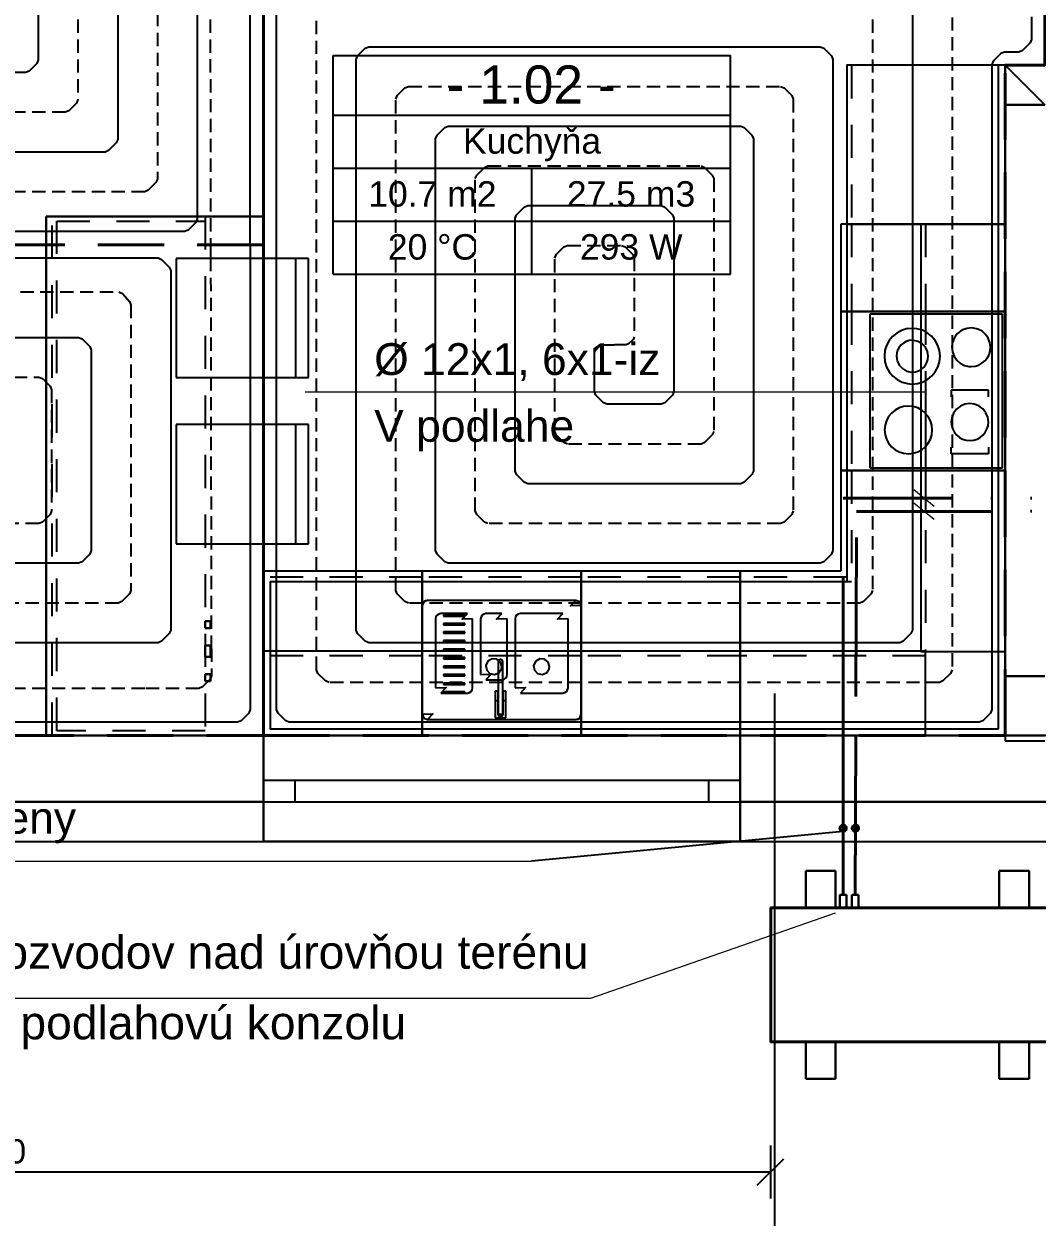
# Model space of a CAD drawing. Header units: millimetres. Extents: x 1046 to 74297, y 6145 to 54562.
# Drawn here: x 11543 to 15368, y 8701 to 13205 of the extents above; entities that cross this region are included whole.
import ezdxf

# ---------------------------------------------------------------- set-up
doc = ezdxf.new("R2010")
doc.units = ezdxf.units.MM
for name, pattern in [('__IARKOVAN___M', [225, 125, -100]), ('ACAD_ISO06W100', [36, 24, -3, 0, -3, 0, -3, 0, -3]), ('ACAD_ISO11W100', [33, 12, -3, 12, -3, 0, -3]), ('DASH', [75, 50, -25])]:
    doc.linetypes.add(name, pattern=pattern)
doc.layers.get('Defpoints').update_dxf_attribs({"color": 242})
for name, color, linetype in [('1__NP___MIESTNOSTIUK', 7, 'Continuous'), ('DILATA_N___K_RY', 7, 'Continuous'), ('DXF_LAYER', 1, 'Continuous'), ('koty1', 7, 'Continuous'), ('ODVODN__POTRUBIE___PODL__VYK_', 7, 'Continuous'), ('OKRAJOV__DILAT_CIA_PDL', 2, 'Continuous'), ('PODLAHOVKA', 7, 'Continuous'), ('PR_VODN__POTRUBIE___PODL__VYK_', 7, 'Continuous'), ('TABU_KY', 7, 'Continuous'), ('vyk-KOTY', 4, 'Continuous'), ('Z_NA_PRECHODOV_CH_POTRUB_', 7, 'Continuous'), ('Z_NY_ZN__EN_CH_V_KONOV', 7, 'Continuous')]:
    doc.layers.add(name, color=color, linetype=linetype)
for name, color, linetype, lineweight in [('vyk-tc-privod', 175, 'ACAD_ISO06W100', 40), ('vyk-tc-vratka', 30, 'ACAD_ISO11W100', 40), ('vyk_POPIS', 7, 'Continuous', 20)]:
    doc.layers.add(name, color=color, linetype=linetype, lineweight=lineweight)
doc.styles.add('ARIAL', font='arial.ttf')
doc.styles.add('ISOCPEUR_4', font='isocpeur.ttf', dxfattribs={"height": 100})
doc.dimstyles.new('CS_Priebežná_-_2_0_mm__stavbárska_čiarka_čERVENA', dxfattribs={"dimscale": 304.8, "dimtxt": 99.598118, "dimasz": 0.328084, "dimexe": 0.328084, "dimexo": 0.0625, "dimgap": 0, "dimtad": 1, "dimdec": 0, "dimrnd": 5, "dimzin": 0, "dimdsep": 46, "dimtxsty": 'ISOCPEUR_4', "dimblk1": 'OBLIQUE', "dimblk2": 'OBLIQUE', "dimsah": 1, "dimcen": 0.09, "dimazin": 0, "dimtfac": 1, "dimtdec": 4, "dimtix": 1, "dimtmove": 0, "dimatfit": 3, "dimfxl": 0.328084, "dimfxlon": 1, "dimtvp": 1, "dimtolj": 1, "dimtzin": 0, "dimarcsym": 2})

# ---------------------------------------------------------------- blocks, each defined once
blk = doc.blocks.new('wsrt')
at = {"lineweight": 30}
for p, q in [((10236.6, 1668.4), (10236.6, 1806.4)), ((10236.6, 1806.4), (10349.1, 1806.4)), ((10349.1, 1806.4), (10349.1, 1665.4)), ((11079.6, 1806.4), (10967.1, 1806.4)), ((10967.1, 1806.4), (10967.1, 1665.4)), ((11079.6, 1668.4), (11079.6, 1806.4)), ((10905.5, 1715.4), (10880.5, 1715.4)), ((10880.5, 1715.4), (10880.5, 1665.4)), ((10905.5, 1665.4), (10905.5, 1715.4)), ((10950.7, 1715.4), (10925.7, 1715.4)), ((10925.7, 1715.4), (10925.7, 1665.4)), ((10950.7, 1665.4), (10950.7, 1715.4)), ((10103.6, 1667.4), (11212.6, 1667.4)), ((10103.6, 1159.4), (10103.6, 1667.4)), ((10105.6, 1159.4), (10105.6, 1667.4)), ((11210.6, 1667.4), (11210.6, 1159.4)), ((11212.6, 1667.4), (11212.6, 1159.4)), ((10103.6, 1665.4), (11212.6, 1665.4)), ((11212.6, 1161.4), (10103.6, 1161.4)), ((11212.6, 1159.4), (10103.6, 1159.4)), ((10236.6, 1158.4), (10236.6, 1020.4)), ((10349.1, 1020.4), (10349.1, 1161.4)), ((10967.1, 1020.4), (10967.1, 1161.4)), ((11079.6, 1158.4), (11079.6, 1020.4)), ((10236.6, 1020.4), (10349.1, 1020.4)), ((11079.6, 1020.4), (10967.1, 1020.4))]:
    blk.add_line(p, q, dxfattribs=at)
blk = doc.blocks.new('_Oblique')
at = {"layer": 'koty1', "color": 0, "lineweight": -2}
blk.add_line((-0.5, -0.5), (0.5, 0.5), dxfattribs=at)
blk = doc.blocks.new('*D9')
at = {"layer": 'Defpoints', "color": 0, "transparency": 16777216}
for p in [(8456.9, 10119.1), (14361.5, 9869.3), (14361.5, 8871.4)]:
    blk.add_point(p, dxfattribs=at)
at = {"layer": 'vyk-KOTY', "color": 0, "lineweight": -2, "transparency": 16777216}
for p, q in [((8456.9, 8971.4), (8456.9, 8771.4)), ((14361.5, 8971.4), (14361.5, 8771.4)), ((8456.9, 8871.4), (14361.5, 8871.4))]:
    blk.add_line(p, q, dxfattribs=at)
at = {"layer": 'vyk-KOTY', "color": 0, "lineweight": -2, "transparency": 16777216, "xscale": 100, "yscale": 100, "zscale": 100, "rotation": 180}
blk.add_blockref('_Oblique', (8456.9, 8871.4), dxfattribs=at)
at = {"layer": 'vyk-KOTY', "color": 0, "lineweight": -2, "transparency": 16777216, "xscale": 100, "yscale": 100, "zscale": 100}
blk.add_blockref('_Oblique', (14361.5, 8871.4), dxfattribs=at)
at = {"layer": 'vyk-KOTY', "color": 0, "transparency": 16777216, "insert": (11409.2, 8948.6), "char_height": 91.44, "attachment_point": 5, "style": 'ARIAL'}
blk.add_mtext('\\A1;5920', dxfattribs=at)

msp = doc.modelspace()

# ---------------------------------------------------------------- linework, layer by layer
for p, q in [((14946.9, 11816.6), (14946.9, 11364.9)), ((14635.4, 10156.5), (13458.7, 10044.9))]:
    msp.add_line(p, q)
at = {"layer": '1__NP___MIESTNOSTIUK'}
for p, q in [((12710.7, 12860.4), (12710.7, 13086.4)), ((12710.7, 13086.4), (14210.7, 13086.4)), ((14210.7, 12860.4), (14210.7, 13086.4)), ((12710.7, 12660.4), (12710.7, 12860.4)), ((12710.7, 12860.4), (14210.7, 12860.4)), ((12710.7, 12860.4), (14210.7, 12860.4)), ((14210.7, 12660.4), (14210.7, 12860.4)), ((12710.7, 12460.4), (12710.7, 12660.4)), ((12710.7, 12660.4), (14210.7, 12660.4)), ((12710.7, 12660.4), (14210.7, 12660.4)), ((13460.7, 12460.4), (13460.7, 12660.4)), ((14210.7, 12460.4), (14210.7, 12660.4)), ((12710.7, 12260.4), (12710.7, 12460.4)), ((12710.7, 12460.4), (14210.7, 12460.4)), ((12710.7, 12460.4), (14210.7, 12460.4)), ((13460.7, 12260.4), (13460.7, 12460.4)), ((14210.7, 12260.4), (14210.7, 12460.4)), ((12710.7, 12260.4), (14210.7, 12260.4))]:
    msp.add_line(p, q, dxfattribs=at)
at = {"layer": 'DILATA_N___K_RY', "color": 116, "linetype": 'DASH', "lineweight": 40, "ltscale": 5, "true_color": 0x136734}
msp.add_line((12446.9, 12371.6), (8856.9, 12371.6), dxfattribs=at)
at = {"layer": 'DXF_LAYER', "color": 252, "linetype": 'Continuous'}
for p, q in [((14648.9, 13049.1), (14648.9, 12449.1)), ((15246.9, 13049.1), (14648.9, 13049.1)), ((14648.9, 13049.1), (14648.9, 12449.1)), ((15246.9, 13049.1), (14648.9, 13049.1)), ((15246.9, 12449.1), (15246.9, 13049.1)), ((15246.9, 12449.1), (15246.9, 13049.1)), ((15246.9, 10519.1), (15246.9, 13049.1)), ((15246.9, 13049.1), (15396.9, 13049.1)), ((15396.9, 12899.1), (15246.9, 13049.1)), ((15246.9, 13049.1), (15246.9, 12899.1)), ((15396.9, 13049.1), (15246.9, 13049.1)), ((15246.9, 13049.1), (15396.9, 12899.1)), ((15246.9, 13049.1), (15246.9, 12899.1)), ((15546.9, 13049.1), (15246.9, 13049.1)), ((15246.9, 12899.1), (15396.9, 12899.1)), ((15246.9, 12899.1), (15246.9, 10742.5)), ((15396.9, 12899.1), (15246.9, 12899.1)), ((15246.9, 12899.1), (15246.9, 10742.5)), ((12446.9, 12478), (11626.9, 12478)), ((11626.9, 12478), (11626.9, 10519.1)), ((11626.9, 10519.1), (11626.9, 12478)), ((11626.9, 12478), (12446.9, 12478)), ((12446.9, 10519.1), (12446.9, 12478)), ((12446.9, 12478), (12446.9, 10519.1)), ((14626.9, 12449.1), (14626.9, 12119.1)), ((15246.9, 12449.1), (14626.9, 12449.1)), ((14626.9, 12449.1), (14626.9, 12119.1)), ((14648.9, 12449.1), (15246.9, 12449.1)), ((14648.9, 12449.1), (15246.9, 12449.1)), ((14928.9, 12449.1), (14928.9, 12119.1)), ((15246.9, 12449.1), (14928.9, 12449.1)), ((15246.9, 12119.1), (15246.9, 12449.1)), ((15246.9, 12119.1), (15246.9, 12449.1)), ((15246.9, 12119.1), (15246.9, 12449.1)), ((12117.5, 12320), (12117.5, 11870)), ((12617.5, 12320), (12117.5, 12320)), ((12117.5, 12320), (12117.5, 11870)), ((12617.5, 12320), (12117.5, 12320)), ((12567.5, 12320), (12567.5, 11870)), ((12617.5, 11870), (12617.5, 12320)), ((12617.5, 11870), (12617.5, 12320)), ((14626.9, 12119.1), (14626.9, 11519.1)), ((15246.9, 12119.1), (14626.9, 12119.1)), ((14626.9, 12119.1), (14626.9, 11519.1)), ((14626.9, 12119.1), (15246.9, 12119.1)), ((14928.9, 12119.1), (14928.9, 11519.1)), ((15246.9, 12119.1), (14928.9, 12119.1)), ((14928.9, 12119.1), (15246.9, 12119.1)), ((15246.9, 11519.1), (15246.9, 12119.1)), ((15246.9, 11519.1), (15246.9, 12119.1)), ((15246.9, 11519.1), (15246.9, 12119.1)), ((14736.9, 12109.1), (14736.9, 11529.1)), ((15236.9, 12109.1), (14736.9, 12109.1)), ((14736.9, 12109.1), (14736.9, 11529.1)), ((15236.9, 12109.1), (14736.9, 12109.1)), ((15236.9, 11529.1), (15236.9, 12109.1)), ((15236.9, 11529.1), (15236.9, 12109.1)), ((12117.5, 11870), (12617.5, 11870)), ((12117.5, 11870), (12617.5, 11870)), ((15183.9, 11822), (15043.9, 11822)), ((15043.9, 11822), (15043.9, 11797)), ((15183.9, 11797), (15183.9, 11822)), ((12117.5, 11692.9), (12117.5, 11242.9)), ((12617.5, 11692.9), (12117.5, 11692.9)), ((12117.5, 11692.9), (12117.5, 11242.9)), ((12617.5, 11692.9), (12117.5, 11692.9)), ((12567.5, 11692.9), (12567.5, 11242.9)), ((12617.5, 11242.9), (12617.5, 11692.9)), ((12617.5, 11242.9), (12617.5, 11692.9)), ((15043.9, 11582), (15043.9, 11607)), ((15183.9, 11582), (15043.9, 11582)), ((15183.9, 11607), (15183.9, 11582)), ((15246.9, 11519.1), (14626.9, 11519.1)), ((14626.9, 11519.1), (14626.9, 11139.1)), ((14626.9, 11519.1), (14626.9, 11139.1)), ((14626.9, 11519.1), (15246.9, 11519.1)), ((14736.9, 11529.1), (15236.9, 11529.1)), ((14736.9, 11529.1), (15236.9, 11529.1)), ((14928.9, 11519.1), (14928.9, 10835.8)), ((15246.9, 11519.1), (14928.9, 11519.1)), ((14928.9, 11519.1), (15246.9, 11519.1)), ((15246.9, 10519.1), (15246.9, 11519.1)), ((15246.9, 10519.1), (15246.9, 11519.1)), ((15246.9, 10835.8), (15246.9, 11519.1)), ((12117.5, 11242.9), (12617.5, 11242.9)), ((12117.5, 11242.9), (12617.5, 11242.9)), ((13046.9, 11139.1), (12446.9, 11139.1)), ((12446.9, 11139.1), (12446.9, 10519.1)), ((13046.9, 11139.1), (12446.9, 11139.1)), ((13646.9, 11139.1), (13046.9, 11139.1)), ((13046.9, 11139.1), (13046.9, 10519.1)), ((13646.9, 11139.1), (13046.9, 11139.1)), ((13046.9, 10519.1), (13046.9, 11139.1)), ((14246.9, 11139.1), (13646.9, 11139.1)), ((13646.9, 11139.1), (13646.9, 10519.1)), ((14246.9, 11139.1), (13646.9, 11139.1)), ((13646.9, 10519.1), (13646.9, 11139.1)), ((14626.9, 11139.1), (14246.9, 11139.1)), ((14246.9, 11139.1), (14246.9, 10519.1)), ((14626.9, 11139.1), (14246.9, 11139.1)), ((14246.9, 10519.1), (14246.9, 11139.1)), ((13052.8, 11023.3), (13046.9, 11009.1)), ((13046.9, 11009.1), (13046.9, 11009.1)), ((13046.9, 11009.1), (13046.9, 10599.1)), ((13046.9, 11009.1), (13046.9, 10599.1)), ((13066.9, 11029.1), (13052.8, 11023.3)), ((13626.9, 11029.1), (13066.9, 11029.1)), ((13066.9, 11029.1), (13066.9, 11029.1)), ((13626.9, 11029.1), (13066.9, 11029.1)), ((13641, 11023.3), (13626.9, 11029.1)), ((13626.9, 11029.1), (13626.9, 11029.1)), ((13646.9, 11009.1), (13641, 11023.3)), ((13646.9, 10599.1), (13646.9, 11009.1)), ((13646.9, 11009.1), (13646.9, 11009.1)), ((13646.9, 10599.1), (13646.9, 11009.1)), ((12246.9, 10950.6), (12226.9, 10950.6)), ((12226.9, 10950.6), (12226.9, 10923.6)), ((12226.9, 10923.6), (12226.9, 10950.6)), ((12226.9, 10950.6), (12246.9, 10950.6)), ((12246.9, 10923.6), (12246.9, 10950.6)), ((12246.9, 10950.6), (12246.9, 10923.6)), ((13096.9, 10959.1), (13096.9, 10699.1)), ((13216.9, 10979.1), (13116.9, 10979.1)), ((13206.9, 10974.1), (13126.9, 10974.1)), ((13126.9, 10974.1), (13126.9, 10969.1)), ((13126.9, 10969.1), (13206.9, 10969.1)), ((13206.9, 10969.1), (13206.9, 10974.1)), ((13236.9, 10699.1), (13236.9, 10959.1)), ((13266.9, 10959.1), (13266.9, 10749.1)), ((13346.9, 10979.1), (13286.9, 10979.1)), ((13366.9, 10749.1), (13366.9, 10959.1)), ((13396.9, 10959.1), (13396.9, 10699.1)), ((13576.9, 10979.1), (13416.9, 10979.1)), ((13596.9, 10699.1), (13596.9, 10959.1)), ((12226.9, 10923.6), (12246.9, 10923.6)), ((12246.9, 10923.6), (12226.9, 10923.6)), ((13206.9, 10941.9), (13126.9, 10941.9)), ((13126.9, 10941.9), (13126.9, 10936.9)), ((13126.9, 10936.9), (13206.9, 10936.9)), ((13206.9, 10909.7), (13126.9, 10909.7)), ((13126.9, 10909.7), (13126.9, 10904.7)), ((13126.9, 10904.7), (13206.9, 10904.7)), ((13206.9, 10936.9), (13206.9, 10941.9)), ((13206.9, 10904.7), (13206.9, 10909.7)), ((12246.9, 10858.1), (12226.9, 10858.1)), ((12226.9, 10858.1), (12226.9, 10816.1)), ((12226.9, 10816.1), (12226.9, 10858.1)), ((12226.9, 10858.1), (12246.9, 10858.1)), ((12246.9, 10816.1), (12246.9, 10858.1)), ((12246.9, 10858.1), (12246.9, 10816.1)), ((13206.9, 10877.5), (13126.9, 10877.5)), ((13126.9, 10877.5), (13126.9, 10872.5)), ((13126.9, 10872.5), (13206.9, 10872.5)), ((13206.9, 10872.5), (13206.9, 10877.5)), ((12226.9, 10816.1), (12246.9, 10816.1)), ((12246.9, 10816.1), (12226.9, 10816.1)), ((13046.9, 10837.1), (12446.9, 10837.1)), ((12446.9, 10837.1), (12446.9, 10519.1)), ((13046.9, 10519.1), (13046.9, 10837.1)), ((13646.9, 10837.1), (13046.9, 10837.1)), ((13046.9, 10837.1), (13046.9, 10519.1)), ((13206.9, 10845.2), (13126.9, 10845.2)), ((13126.9, 10845.2), (13126.9, 10840.2)), ((13126.9, 10840.2), (13206.9, 10840.2)), ((13206.9, 10813), (13126.9, 10813)), ((13126.9, 10813), (13126.9, 10808)), ((13206.9, 10840.2), (13206.9, 10845.2)), ((13206.9, 10808), (13206.9, 10813)), ((13646.9, 10519.1), (13646.9, 10837.1)), ((14246.9, 10837.1), (13646.9, 10837.1)), ((13646.9, 10837.1), (13646.9, 10519.1)), ((14246.9, 10519.1), (14246.9, 10837.1)), ((14946.9, 10837.1), (14246.9, 10837.1)), ((14246.9, 10837.1), (14246.9, 10519.1)), ((14928.9, 10835.8), (15246.9, 10835.8)), ((14946.9, 10519.1), (14946.9, 10837.1)), ((13126.9, 10808), (13206.9, 10808)), ((13206.9, 10780.8), (13126.9, 10780.8)), ((13126.9, 10780.8), (13126.9, 10775.8)), ((13126.9, 10775.8), (13206.9, 10775.8)), ((13206.9, 10775.8), (13206.9, 10780.8)), ((13335.5, 10803.3), (13332.9, 10797)), ((13332.9, 10797), (13332.9, 10797)), ((13332.9, 10797), (13332.9, 10599.1)), ((13332.9, 10797), (13332.9, 10599.1)), ((13341.9, 10806), (13335.5, 10803.3)), ((13348.3, 10803.4), (13341.9, 10806)), ((13350.9, 10797), (13348.3, 10803.4)), ((13350.9, 10797), (13350.9, 10797)), ((13350.9, 10599.1), (13350.9, 10797)), ((13350.9, 10599.1), (13350.9, 10797)), ((12246.9, 10750.6), (12226.9, 10750.6)), ((12226.9, 10750.6), (12226.9, 10723.6)), ((12226.9, 10723.6), (12226.9, 10750.6)), ((12226.9, 10750.6), (12246.9, 10750.6)), ((12226.9, 10723.6), (12246.9, 10723.6)), ((12246.9, 10723.6), (12226.9, 10723.6)), ((12246.9, 10723.6), (12246.9, 10750.6)), ((12246.9, 10750.6), (12246.9, 10723.6)), ((13206.9, 10748.6), (13126.9, 10748.6)), ((13126.9, 10748.6), (13126.9, 10743.6)), ((13126.9, 10743.6), (13206.9, 10743.6)), ((13206.9, 10743.6), (13206.9, 10748.6)), ((13286.9, 10729.1), (13346.9, 10729.1)), ((15246.9, 10742.5), (15396.9, 10742.5)), ((15396.9, 10742.5), (15246.9, 10742.5)), ((15246.9, 10742.5), (15246.9, 10519.1)), ((15246.9, 10742.5), (15246.9, 10519.1)), ((13116.9, 10679.1), (13216.9, 10679.1)), ((13206.9, 10716.4), (13126.9, 10716.4)), ((13126.9, 10716.4), (13126.9, 10711.4)), ((13126.9, 10711.4), (13206.9, 10711.4)), ((13206.9, 10684.1), (13126.9, 10684.1)), ((13126.9, 10684.1), (13126.9, 10679.1)), ((13126.9, 10679.1), (13206.9, 10679.1)), ((13206.9, 10711.4), (13206.9, 10716.4)), ((13206.9, 10679.1), (13206.9, 10684.1)), ((13322.2, 10686.1), (13322.2, 10651.1)), ((13332.9, 10686.1), (13322.2, 10686.1)), ((13322.2, 10686.1), (13322.2, 10651.1)), ((13332.9, 10686.1), (13322.2, 10686.1)), ((13332.9, 10651.1), (13332.9, 10686.1)), ((13332.9, 10651.1), (13332.9, 10686.1)), ((13361.6, 10686.1), (13350.9, 10686.1)), ((13350.9, 10686.1), (13350.9, 10651.1)), ((13361.6, 10686.1), (13350.9, 10686.1)), ((13350.9, 10686.1), (13350.9, 10651.1)), ((13361.6, 10651.1), (13361.6, 10686.1)), ((13361.6, 10651.1), (13361.6, 10686.1)), ((13416.9, 10679.1), (13576.9, 10679.1)), ((13332.9, 10650.1), (13321.9, 10650.1)), ((13321.9, 10650.1), (13321.9, 10585.1)), ((13332.9, 10650.1), (13321.9, 10650.1)), ((13321.9, 10650.1), (13321.9, 10585.1)), ((13322.2, 10651.1), (13332.9, 10651.1)), ((13322.2, 10651.1), (13332.9, 10651.1)), ((13332.9, 10599.1), (13332.9, 10650.1)), ((13332.9, 10599.1), (13332.9, 10650.1)), ((13350.9, 10651.1), (13361.6, 10651.1)), ((13350.9, 10651.1), (13361.6, 10651.1)), ((13361.9, 10650.1), (13350.9, 10650.1)), ((13350.9, 10650.1), (13350.9, 10599.1)), ((13361.9, 10650.1), (13350.9, 10650.1)), ((13350.9, 10650.1), (13350.9, 10599.1)), ((13361.9, 10585.1), (13361.9, 10650.1)), ((13361.9, 10585.1), (13361.9, 10650.1)), ((13046.9, 10599.1), (13046.9, 10599.1)), ((13046.9, 10599.1), (13052.8, 10585)), ((13332.9, 10599.1), (13332.9, 10599.1)), ((13332.9, 10599.1), (13335.5, 10592.8)), ((13335.5, 10592.8), (13332.9, 10599.1)), ((13332.9, 10599.1), (13332.9, 10599.1)), ((13335.5, 10592.8), (13341.9, 10590.1)), ((13341.9, 10590.1), (13335.5, 10592.8)), ((13341.9, 10590.1), (13348.3, 10592.8)), ((13348.3, 10592.8), (13341.9, 10590.1)), ((13348.3, 10592.8), (13350.9, 10599.1)), ((13350.9, 10599.1), (13348.3, 10592.8)), ((13350.9, 10599.1), (13350.9, 10599.1)), ((13350.9, 10599.1), (13350.9, 10599.1)), ((13641, 10585), (13646.9, 10599.1)), ((13646.9, 10599.1), (13646.9, 10599.1)), ((13052.8, 10585), (13066.9, 10579.1)), ((13066.9, 10579.1), (13066.9, 10579.1)), ((13066.9, 10579.1), (13626.9, 10579.1)), ((13066.9, 10579.1), (13626.9, 10579.1)), ((13321.9, 10585.1), (13361.9, 10585.1)), ((13321.9, 10585.1), (13361.9, 10585.1)), ((13626.9, 10579.1), (13641, 10585)), ((13626.9, 10579.1), (13626.9, 10579.1)), ((8856.9, 10519.1), (15246.9, 10519.1)), ((12446.9, 10519.1), (8856.9, 10519.1)), ((12446.9, 10519.1), (8856.9, 10519.1)), ((11626.9, 10519.1), (12446.9, 10519.1)), ((12446.9, 10519.1), (11626.9, 10519.1)), ((12446.9, 10519.1), (13046.9, 10519.1)), ((12446.9, 10519.1), (13046.9, 10519.1)), ((12446.9, 10269.1), (12446.9, 10519.1)), ((14246.9, 10519.1), (12446.9, 10519.1)), ((12446.9, 10519.1), (12446.9, 10119.1)), ((12446.9, 10349.1), (12446.9, 10519.1)), ((14246.9, 10519.1), (12446.9, 10519.1)), ((12446.9, 10349.1), (12446.9, 10519.1)), ((12446.9, 10519.1), (13046.9, 10519.1)), ((13046.9, 10519.1), (13646.9, 10519.1)), ((13046.9, 10519.1), (13646.9, 10519.1)), ((13046.9, 10519.1), (13646.9, 10519.1)), ((13646.9, 10519.1), (14246.9, 10519.1)), ((13646.9, 10519.1), (14246.9, 10519.1)), ((13646.9, 10519.1), (14246.9, 10519.1)), ((14246.9, 10519.1), (15246.9, 10519.1)), ((14246.9, 10519.1), (15246.9, 10519.1)), ((14246.9, 10519.1), (14246.9, 10269.1)), ((15586.9, 10519.1), (14246.9, 10519.1)), ((14246.9, 10119.1), (14246.9, 10519.1)), ((14246.9, 10349.1), (14246.9, 10519.1)), ((15586.9, 10519.1), (14246.9, 10519.1)), ((14246.9, 10349.1), (14246.9, 10519.1)), ((14246.9, 10519.1), (14946.9, 10519.1)), ((15396.9, 10519.1), (15246.9, 10519.1)), ((15246.9, 10519.1), (15246.9, 10499.1)), ((15246.9, 10519.1), (15396.9, 10519.1)), ((15246.9, 10519.1), (15246.9, 10499.1)), ((15246.9, 10499.1), (15396.9, 10499.1)), ((12446.9, 10269.1), (12446.9, 10349.1)), ((12566.9, 10349.1), (12446.9, 10349.1)), ((12446.9, 10269.1), (12446.9, 10349.1)), ((12446.9, 10269.1), (12446.9, 10349.1)), ((12566.9, 10269.1), (12566.9, 10349.1)), ((14126.9, 10349.1), (12566.9, 10349.1)), ((14246.9, 10349.1), (14126.9, 10349.1)), ((14126.9, 10349.1), (14126.9, 10269.1)), ((14246.9, 10269.1), (14246.9, 10349.1)), ((14246.9, 10269.1), (14246.9, 10349.1)), ((14246.9, 10269.1), (14246.9, 10349.1)), ((8606.9, 10269.1), (22006.9, 10269.1)), ((12446.9, 10269.1), (8606.9, 10269.1)), ((8856.9, 10269.1), (12446.9, 10269.1)), ((8856.9, 10269.1), (12446.9, 10269.1)), ((12446.9, 10119.1), (12446.9, 10269.1)), ((12446.9, 10119.1), (12446.9, 10269.1)), ((12446.9, 10269.1), (12566.9, 10269.1)), ((12446.9, 10119.1), (12446.9, 10269.1)), ((12566.9, 10269.1), (14126.9, 10269.1)), ((14126.9, 10269.1), (14246.9, 10269.1)), ((14246.9, 10269.1), (14246.9, 10119.1)), ((15586.9, 10269.1), (14246.9, 10269.1)), ((14246.9, 10269.1), (15586.9, 10269.1)), ((14246.9, 10269.1), (15586.9, 10269.1)), ((14246.9, 10119.1), (14246.9, 10269.1)), ((14246.9, 10119.1), (14246.9, 10269.1)), ((8456.9, 10119.1), (12446.9, 10119.1)), ((8606.9, 10119.1), (12446.9, 10119.1)), ((12446.9, 10119.1), (14246.9, 10119.1)), ((14246.9, 10119.1), (12446.9, 10119.1)), ((14246.9, 10119.1), (15586.9, 10119.1)), ((14246.9, 10119.1), (15586.9, 10119.1))]:
    msp.add_line(p, q, dxfattribs=at)
at = {"layer": 'DXF_LAYER', "color": 252, "linetype": '__IARKOVAN___M'}
for p, q in [((14666.9, 13049.1), (14666.9, 12449.1)), ((11648.9, 10519.1), (11648.9, 12478)), ((11648.9, 12478), (12226.9, 12478)), ((12226.9, 12478), (12226.9, 10519.1)), ((11666.9, 10537.1), (11666.9, 12460)), ((11666.9, 12460), (12226.9, 12460)), ((14648.9, 12449.1), (14648.9, 12119.1)), ((15246.9, 12449.1), (14648.9, 12449.1)), ((14666.9, 12449.1), (14666.9, 12119.1)), ((14928.9, 12449.1), (14928.9, 12119.1)), ((15246.9, 12449.1), (14928.9, 12449.1)), ((14946.9, 12449.1), (14946.9, 12119.1)), ((15246.9, 12119.1), (15246.9, 12449.1)), ((15246.9, 12119.1), (15246.9, 12449.1)), ((14648.9, 12119.1), (14648.9, 11519.1)), ((15246.9, 12119.1), (14648.9, 12119.1)), ((14648.9, 12119.1), (15246.9, 12119.1)), ((14666.9, 12119.1), (14666.9, 11519.1)), ((14928.9, 12119.1), (14928.9, 11519.1)), ((15246.9, 12119.1), (14928.9, 12119.1)), ((14928.9, 12119.1), (15246.9, 12119.1)), ((14946.9, 12119.1), (14946.9, 11519.1)), ((15246.9, 11519.1), (15246.9, 12119.1)), ((15246.9, 11519.1), (15246.9, 12119.1)), ((14648.9, 11519.1), (14648.9, 11117.1)), ((14648.9, 11519.1), (15246.9, 11519.1)), ((14666.9, 11519.1), (14666.9, 11099.1)), ((14928.9, 11519.1), (14928.9, 10835.8)), ((15246.9, 11519.1), (14928.9, 11519.1)), ((14928.9, 11519.1), (15246.9, 11519.1)), ((14946.9, 11519.1), (14946.9, 10835.8)), ((15246.9, 10519.1), (15246.9, 11519.1)), ((15246.9, 10835.8), (15246.9, 11519.1)), ((13046.9, 11117.1), (12446.9, 11117.1)), ((12446.9, 11117.1), (12446.9, 10519.1)), ((13046.9, 11099.1), (12446.9, 11099.1)), ((13646.9, 11117.1), (13046.9, 11117.1)), ((13046.9, 11117.1), (13046.9, 10519.1)), ((13046.9, 10519.1), (13046.9, 11117.1)), ((13646.9, 11099.1), (13046.9, 11099.1)), ((14246.9, 11117.1), (13646.9, 11117.1)), ((13646.9, 11117.1), (13646.9, 10519.1)), ((13646.9, 10519.1), (13646.9, 11117.1)), ((14246.9, 11099.1), (13646.9, 11099.1)), ((14648.9, 11117.1), (14246.9, 11117.1)), ((14246.9, 10519.1), (14246.9, 11117.1)), ((14666.9, 11099.1), (14246.9, 11099.1)), ((13046.9, 10837.1), (12446.9, 10837.1)), ((12446.9, 10837.1), (12446.9, 10519.1)), ((13046.9, 10819.1), (12446.9, 10819.1)), ((13046.9, 10519.1), (13046.9, 10837.1)), ((13646.9, 10837.1), (13046.9, 10837.1)), ((13046.9, 10837.1), (13046.9, 10519.1)), ((13646.9, 10819.1), (13046.9, 10819.1)), ((13646.9, 10519.1), (13646.9, 10837.1)), ((14246.9, 10837.1), (13646.9, 10837.1)), ((13646.9, 10837.1), (13646.9, 10519.1)), ((14246.9, 10819.1), (13646.9, 10819.1)), ((14246.9, 10519.1), (14246.9, 10837.1)), ((14946.9, 10837.1), (14246.9, 10837.1)), ((14246.9, 10837.1), (14246.9, 10519.1)), ((14946.9, 10819.1), (14246.9, 10819.1)), ((14928.9, 10835.8), (15246.9, 10835.8)), ((14946.9, 10519.1), (14946.9, 10837.1)), ((12226.9, 10519.1), (11648.9, 10519.1)), ((12226.9, 10537.1), (11666.9, 10537.1)), ((12446.9, 10519.1), (13046.9, 10519.1)), ((12446.9, 10519.1), (13046.9, 10519.1)), ((13046.9, 10519.1), (13646.9, 10519.1)), ((13046.9, 10519.1), (13646.9, 10519.1)), ((13646.9, 10519.1), (14246.9, 10519.1)), ((13646.9, 10519.1), (14246.9, 10519.1)), ((14246.9, 10519.1), (15246.9, 10519.1)), ((14246.9, 10519.1), (14946.9, 10519.1))]:
    msp.add_line(p, q, dxfattribs=at)
at = {"layer": 'DXF_LAYER', "color": 252, "linetype": 'Continuous'}
for points in [[(15001.4, 11950.8), (14999.3, 11971.7), (14999.3, 11971.7), (14993.1, 11991.7), (14983.1, 12010.1), (14969.6, 12026.1), (14953.1, 12039.1), (14934.5, 12048.7), (14914.3, 12054.3), (14896.4, 12055.8)], [(15191.9, 11984.4), (15189.8, 12002), (15189.8, 12002), (15183.5, 12018.5), (15173.4, 12033), (15160.1, 12044.7), (15144.4, 12052.8), (15127.2, 12057), (15118.9, 12057.4)], [(14956.4, 11950.8), (14953.7, 11968.5), (14953.7, 11968.5), (14945.9, 11984.7), (14933.7, 11997.8), (14918.1, 12006.7), (14900.6, 12010.6), (14896.4, 12010.8)], [(15045.9, 11984.4), (15048, 11966.9), (15048, 11966.9), (15054.3, 11950.4), (15064.4, 11935.8), (15077.7, 11924.2), (15093.4, 11916), (15110.6, 11911.9), (15118.9, 11911.4)], [(14791.4, 11950.8), (14793.5, 11929.9), (14793.5, 11929.9), (14799.7, 11909.9), (14809.7, 11891.5), (14823.2, 11875.5), (14839.7, 11862.4), (14858.4, 11852.9), (14878.6, 11847.3), (14896.4, 11845.8)], [(14836.4, 11950.8), (14839.1, 11933.1), (14839.1, 11933.1), (14846.9, 11916.9), (14859.1, 11903.8), (14874.7, 11894.9), (14892.2, 11890.9), (14896.4, 11890.8)], [(15113.9, 11772), (15095.5, 11769.5), (15095.5, 11769.5), (15078.3, 11762.3), (15063.7, 11750.7), (15052.6, 11735.8), (15045.9, 11718.4), (15043.9, 11702)], [(15183.9, 11702), (15181.4, 11720.4), (15181.4, 11720.4), (15174.2, 11737.6), (15162.7, 11752.2), (15147.7, 11763.3), (15130.4, 11770), (15113.9, 11772)], [(13646.9, 11009.1), (13606.9, 11008), (13626.9, 11029.1)], [(13236.9, 10959.1), (13196.9, 10958), (13216.9, 10979.1)], [(13366.9, 10959.1), (13326.9, 10958), (13346.9, 10979.1)], [(13596.9, 10959.1), (13556.9, 10958), (13576.9, 10979.1)], [(13346.9, 10779.1), (13341.7, 10796.1), (13341.7, 10796.1), (13327.8, 10807.1), (13310.1, 10808.3), (13294.8, 10799.4), (13287.2, 10783.4), (13290, 10765.9), (13302.2, 10753), (13319.5, 10749.2), (13335.9, 10755.9), (13345.7, 10770.7), (13346.9, 10779.1)], [(13526.9, 10779.1), (13521.7, 10796.1), (13521.7, 10796.1), (13507.8, 10807.1), (13490.1, 10808.3), (13474.8, 10799.4), (13467.2, 10783.4), (13470, 10765.9), (13482.2, 10753), (13499.5, 10749.2), (13515.9, 10755.9), (13525.7, 10770.7), (13526.9, 10779.1)], [(13266.9, 10749.1), (13306.9, 10750.2), (13286.9, 10729.1)], [(13096.9, 10699.1), (13136.9, 10700.2), (13116.9, 10679.1)], [(13396.9, 10699.1), (13436.9, 10700.2), (13416.9, 10679.1)], [(13046.9, 10599.1), (13086.9, 10600.2), (13066.9, 10579.1)], [(13332.9, 10599.1), (13350.9, 10599.6), (13350.9, 10599.1)], [(13332.9, 10599.1), (13350.9, 10599.6), (13350.9, 10599.1)]]:
    msp.add_lwpolyline(points, dxfattribs=at)
for centre, radius, start, end in [((14896.4, 11950.8), 105, 90, 180), ((15118.9, 11984.4), 73, 90, 180), ((14896.4, 11950.8), 60, 90, 180), ((15118.9, 11984.4), 73, 270, 0), ((14896.4, 11950.8), 105, 270, 0), ((14896.4, 11950.8), 60, 270, 0), ((14881.9, 11672.4), 90, 90, 180), ((14881.9, 11672.4), 90, 0, 90), ((14881.9, 11672.4), 90, 180, 270), ((14881.9, 11672.4), 90, 270, 0), ((15113.9, 11702), 70, 180, 270), ((15113.9, 11702), 70, 270, 0), ((13066.9, 11009.1), 20, 90, 180), ((13116.9, 10959.1), 20, 90, 180), ((13286.9, 10959.1), 20, 90, 180), ((13416.9, 10959.1), 20, 90, 180), ((13341.9, 10797), 9, 0.1472, 180.1473), ((13346.9, 10749.1), 20, 270, 0), ((13216.9, 10699.1), 20, 270, 0), ((13576.9, 10699.1), 20, 270, 0), ((13626.9, 10599.1), 20, 270, 0)]:
    msp.add_arc(centre, radius, start, end, dxfattribs=at)
at = {"layer": 'ODVODN__POTRUBIE___PODL__VYK_', "color": 172, "linetype": 'DASH'}
for p, q in [((12251.3, 10846.6), (12246.9, 13619.1)), ((12246.9, 12371.6), (12246.9, 12321.6))]:
    msp.add_line(p, q, dxfattribs=at)
at = {"layer": 'OKRAJOV__DILAT_CIA_PDL', "color": 116, "linetype": 'DASH', "lineweight": 40, "ltscale": 5, "true_color": 0x136734}
for points in [[(12446.9, 10519.1), (12446.9, 14269.1), (8856.9, 14269.1), (8856.9, 10519.1), (12446.9, 10519.1)], [(15246.9, 10519.1), (15246.9, 13049.1), (15396.9, 13049.1), (15396.9, 14269.1), (12446.9, 14269.1), (12446.9, 10519.1), (15246.9, 10519.1)]]:
    msp.add_lwpolyline(points, dxfattribs=at)
at = {"layer": 'PODLAHOVKA', "color": 172, "linetype": 'DASH'}
for p, q in [((9054.7, 12194.1), (11901.4, 12194.1)), ((11901.4, 12194.1), (11914.5, 12188)), ((11914.5, 12188), (11942, 12157.7)), ((11942, 12157.7), (11946.9, 12144.1)), ((11946.9, 12144.1), (11946.9, 11066.9)), ((9254.7, 11871.6), (11599.1, 11871.6)), ((11599.1, 11871.6), (11612.4, 11866)), ((11612.4, 11866), (11641.4, 11837.1)), ((11641.4, 11837.1), (11646.9, 11823.8)), ((11646.9, 11823.8), (11646.9, 11366.9)), ((11641.4, 11353.6), (11612.4, 11324.7)), ((11646.9, 11366.9), (11641.4, 11353.6)), ((11599.1, 11319.1), (9454.7, 11319.1)), ((11612.4, 11324.7), (11599.1, 11319.1)), ((11941.4, 11053.6), (11912.4, 11024.7)), ((11946.9, 11066.9), (11941.4, 11053.6)), ((11899.1, 11019.1), (9254.7, 11019.1)), ((11912.4, 11024.7), (11899.1, 11019.1)), ((12251.3, 10846.6), (12251.3, 10744.4)), ((12245.8, 10731), (12216.8, 10702.1)), ((12251.3, 10744.4), (12245.8, 10731)), ((11999.1, 10696.6), (9054.7, 10696.6)), ((12203.5, 10696.6), (11999.1, 10696.6)), ((12216.8, 10702.1), (12203.5, 10696.6))]:
    msp.add_line(p, q, dxfattribs=at)
at = {"layer": 'PODLAHOVKA', "color": 12}
for points in [[(11531.2, 14219.1), (11544.5, 14213.6), (11573.5, 14184.7), (11579, 14171.3), (11579, 14066.9), (11584.5, 14053.6), (11613.5, 14024.7), (11626.8, 14019.1), (11849.1, 14019.1), (11862.4, 14013.6), (11891.4, 13984.7), (11896.9, 13971.3), (11896.9, 12769.4), (11891.4, 12756), (11862.4, 12727.1), (11849.1, 12721.6), (9154.7, 12721.6)], [(12396.9, 13770), (12396.9, 13709.3), (12392.3, 13698.1), (12367.9, 13673.8), (12356.7, 13669.1), (12244.7, 13669.1), (12231.4, 13663.6), (12202.4, 13634.7), (12196.9, 13621.3), (12196.9, 12469.4), (12191.4, 12456), (12162.4, 12427.1), (12149.1, 12421.6), (8954.7, 12421.6)], [(11326.8, 13719.1), (11549.1, 13719.1), (11562.4, 13713.6), (11591.4, 13684.7), (11596.9, 13671.3), (11596.9, 13069.4), (11591.4, 13056), (11562.4, 13027.1), (11549.1, 13021.6), (9354.7, 13021.6)], [(15346.9, 13231.5), (15346.9, 13146.9), (15341.4, 13133.6), (15312.4, 13104.7), (15299.1, 13099.1), (15244.7, 13099.1), (15231.4, 13093.6), (15202.4, 13064.7), (15196.9, 13051.3), (15196.9, 10616.9), (15191.4, 10603.6), (15162.4, 10574.7), (15149.1, 10569.1), (12544.7, 10569.1), (12531.4, 10574.7), (12502.4, 10603.6), (12496.9, 10616.9), (12496.9, 13371.3)], [(14896.9, 13371.3), (14896.9, 10916.9), (14891.4, 10903.6), (14862.4, 10874.7), (14849.1, 10869.1), (12844.7, 10869.1), (12831.4, 10874.7), (12802.4, 10903.6), (12796.9, 10916.9), (12796.9, 13071.3), (12802.4, 13084.7), (12831.4, 13113.6), (12844.7, 13119.1), (14549.1, 13119.1), (14562.4, 13113.6), (14591.4, 13084.7), (14596.9, 13071.3), (14596.9, 11216.9), (14591.4, 11203.6), (14562.4, 11174.7), (14549.1, 11169.1), (13144.7, 11169.1), (13131.4, 11174.7), (13102.4, 11203.6), (13096.9, 11216.9), (13096.9, 12771.3), (13102.4, 12784.7), (13131.4, 12813.6), (13144.7, 12819.1), (14249.1, 12819.1), (14262.4, 12813.6), (14291.4, 12784.7), (14296.9, 12771.3), (14296.9, 11516.9), (14291.4, 11503.6), (14262.4, 11474.7), (14249.1, 11469.1), (13444.7, 11469.1), (13431.4, 11474.7), (13402.4, 11503.6), (13396.9, 11516.9), (13396.9, 12471.3), (13402.4, 12484.7), (13431.4, 12513.6), (13444.7, 12519.1), (13949.1, 12519.1), (13962.4, 12513.6), (13991.4, 12484.7), (13996.9, 12471.3), (13996.9, 11816.9), (13991.4, 11803.6), (13962.4, 11774.7), (13949.1, 11769.1), (13744.7, 11769.1), (13731.4, 11774.7), (13702.4, 11803.6), (13696.9, 11816.9), (13696.9, 11964.3), (13700.4, 11972.6), (13718.5, 11990.7), (13726.8, 11994.1), (13771.9, 11994.1)], [(12396.9, 12321.6), (12396.9, 10616.9), (12391.4, 10603.6), (12362.4, 10574.7), (12349.1, 10569.1), (8954.7, 10569.1)], [(8954.7, 12321.6), (12049.1, 12321.6), (12062.4, 12316), (12091.4, 12287.1), (12096.9, 12273.8), (12096.9, 10916.9), (12091.4, 10903.6), (12062.4, 10874.7), (12049.1, 10869.1), (9154.7, 10869.1)], [(9154.7, 12021.6), (11749.1, 12021.6), (11762.4, 12016), (11791.4, 11987.1), (11796.9, 11973.8), (11796.9, 11216.9), (11791.4, 11203.6), (11762.4, 11174.7), (11749.1, 11169.1), (9354.7, 11169.1)]]:
    msp.add_lwpolyline(points, dxfattribs=at)
at = {"layer": 'PODLAHOVKA', "color": 172, "linetype": 'DASH'}
for points in [[(12396.9, 13920), (12287.1, 13920), (12275.9, 13915.4), (12250.2, 13889.7), (12246.9, 13881.7), (12246.9, 13857.4), (12243.6, 13849.5), (12217.9, 13823.8), (12206.7, 13819.1), (12094.7, 13819.1), (12081.4, 13813.6), (12052.4, 13784.7), (12046.9, 13771.3), (12046.9, 12619.4), (12041.4, 12606), (12012.4, 12577.1), (11999.1, 12571.6), (9054.7, 12571.6)], [(11476.8, 13869.1), (11699.1, 13869.1), (11712.4, 13863.6), (11741.4, 13834.7), (11746.9, 13821.3), (11746.9, 12919.4), (11741.4, 12906), (11712.4, 12877.1), (11699.1, 12871.6), (9254.7, 12871.6)], [(15046.9, 13229.7), (15046.9, 10766.9), (15041.4, 10753.6), (15012.4, 10724.7), (14999.1, 10719.1), (12694.7, 10719.1), (12681.4, 10724.7), (12652.4, 10753.6), (12646.9, 10766.9), (12646.9, 13221.3)], [(14746.9, 13221.3), (14746.9, 11066.9), (14741.4, 11053.6), (14712.4, 11024.7), (14699.1, 11019.1), (12994.7, 11019.1), (12981.4, 11024.7), (12952.4, 11053.6), (12946.9, 11066.9), (12946.9, 12921.3), (12952.4, 12934.7), (12981.4, 12963.6), (12994.7, 12969.1), (14399.1, 12969.1), (14412.4, 12963.6), (14441.4, 12934.7), (14446.9, 12921.3), (14446.9, 11366.9), (14441.4, 11353.6), (14412.4, 11324.7), (14399.1, 11319.1), (13294.7, 11319.1), (13281.4, 11324.7), (13252.4, 11353.6), (13246.9, 11366.9), (13246.9, 12621.3), (13252.4, 12634.7), (13281.4, 12663.6), (13294.7, 12669.1), (14099.1, 12669.1), (14112.4, 12663.6), (14141.4, 12634.7), (14146.9, 12621.3), (14146.9, 11666.9), (14141.4, 11653.6), (14112.4, 11624.7), (14099.1, 11619.1), (13594.7, 11619.1), (13581.4, 11624.7), (13552.4, 11653.6), (13546.9, 11666.9), (13546.9, 12321.3), (13552.4, 12334.7), (13581.4, 12363.6), (13594.7, 12369.1), (13799.1, 12369.1), (13812.4, 12363.6), (13841.4, 12334.7), (13846.9, 12321.3), (13846.9, 12024), (13843.5, 12015.7), (13825.4, 11997.6), (13817, 11994.1), (13771.9, 11994.1)]]:
    msp.add_lwpolyline(points, dxfattribs=at)
at = {"layer": 'PR_VODN__POTRUBIE___PODL__VYK_', "color": 12}
for q in [(12396.9, 13469.1), (12396.9, 12321.6)]:
    msp.add_line((12396.9, 12371.6), q, dxfattribs=at)
at = {"layer": 'TABU_KY', "color": 5}
msp.add_line((14377.2, 8101.5), (14377.2, 10678.1), dxfattribs=at)
at = {"layer": 'vyk-tc-privod', "ltscale": 50}
for p in [(14635.4, 9917.3), (16845.4, 11416.9)]:
    msp.add_line(p, (14635.9, 11414.5), dxfattribs=at)
at = {"layer": 'vyk-tc-privod', "ltscale": 10}
msp.add_circle((14635.5, 10169), 12, dxfattribs=at)
at = {"layer": 'vyk-tc-vratka', "ltscale": 50}
for p in [(14681.1, 9916.1), (16845.4, 11366.9)]:
    msp.add_line(p, (14685.8, 11364.6), dxfattribs=at)
at = {"layer": 'vyk-tc-vratka', "ltscale": 12}
msp.add_circle((14681.9, 10169), 12, dxfattribs=at)
at = {"layer": 'vyk_POPIS', "ltscale": 3}
for p, q in [((12604.9, 11816.5, 0), (14946.9, 11816.6)), ((9550.8, 10044.9, 0), (13458.7, 10044.9))]:
    msp.add_line(p, q, dxfattribs=at)
at = {"layer": 'vyk_POPIS', "color": 7}
for p, q in [((14978.6, 11383.9), (14903, 11445.8)), ((14978.6, 11333.9), (14903, 11395.8)), ((9783, 9527.3), (13683, 9527.3))]:
    msp.add_line(p, q, dxfattribs=at)
at = {"layer": 'vyk_POPIS', "ltscale": 2}
msp.add_line((13683, 9527.3), (14607, 9849.1), dxfattribs=at)
at = {"layer": 'Z_NA_PRECHODOV_CH_POTRUB_', "color": 2}
for p, q in [((12246.9, 12371.6), (12246.9, 12371.6)), ((12446.9, 12371.6), (12446.9, 12371.6))]:
    msp.add_line(p, q, dxfattribs=at)
at = {"layer": 'Z_NY_ZN__EN_CH_V_KONOV', "color": 161}
msp.add_lwpolyline([(15221.9, 10544.1), (15221.9, 13049.1), (14648.9, 13049.1), (14648.9, 11099.1), (12471.9, 11099.1), (12471.9, 10544.1), (15221.9, 10544.1)], dxfattribs=at)

# ---------------------------------------------------------------- block references
at = {"xscale": -1, "rotation": 3.901722385180051e-06}
msp.add_blockref('wsrt', (25574.1, 8201.9), dxfattribs=at)

# ---------------------------------------------------------------- texts
at = {"style": 'ARIAL'}
for s, p in [('Prechod potrubných rozvodov nad úrovňou terénu', (9792.1, 9638.4)), ('Osadenie jednotky na podlahovú konzolu', (9792.1, 9372.1))]:
    msp.add_text(s, height=125, dxfattribs=at).set_placement(p)
at = {"layer": '1__NP___MIESTNOSTIUK', "style": 'ARIAL'}
for s, height, p in [('- 1.02 -', 143.99, (13139.2, 12904.4)), ('Kuchyňa', 95.99, (13200.2, 12715.4)), ('10.7 m2', 95.99, (12842.7, 12515.4)), ('27.5 m3', 95.99, (13592.7, 12515.4)), ('20 °C', 95.99, (12916.7, 12315.4)), ('293 W', 95.99, (13641.7, 12315.4))]:
    msp.add_text(s, height=height, dxfattribs=at).set_placement(p)
at = {"layer": 'vyk_POPIS', "color": 7, "style": 'ARIAL'}
for s, p in [('Ø 12x1, 6x1-iz', (12865.2, 11879.9, 0)), ('V podlahe', (12865.2, 11627.8, 0)), ('V izolácií obvodovej steny', (9811.1, 10148.2, 0))]:
    msp.add_text(s, height=120, dxfattribs=at).set_placement(p)

# ---------------------------------------------------------------- dimensions: what is measured, and where the dimension line sits
at = {"layer": 'vyk-KOTY', "color": 0}
dim = msp.add_linear_dim(base=(14361.5, 8871.4), p1=(8456.9, 10119.1), p2=(14361.5, 9869.3), angle=180, text='5920', dimstyle='CS_Priebežná_-_2_0_mm__stavbárska_čiarka_čERVENA', override={"dimtxt": 0.3, "dimgap": 0.1, "dimpost": '<>', "dimtxsty": 'ARIAL'}, dxfattribs=at)
dim.commit()
dim.dimension.update_dxf_attribs({"geometry": '*D9', "text_midpoint": (11409.2, 8871.4), "dimtype": 160})

doc.saveas('drawing.dxf')
